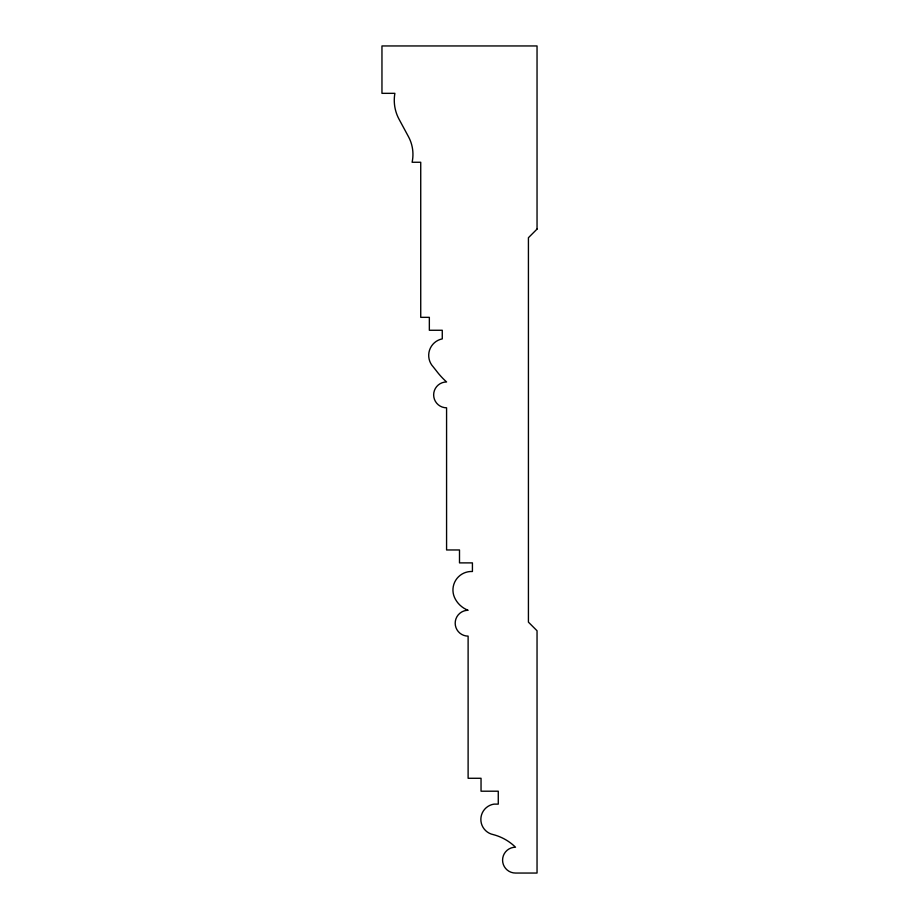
<?xml version="1.0" encoding="UTF-8"?>
<svg xmlns="http://www.w3.org/2000/svg" width="919" height="919" viewBox="0 0 919 919"><rect width="100%" height="100%" fill="white"/><g stroke="black" fill="none" stroke-linecap="round" stroke-linejoin="round"><path stroke-width="1.38" d="M537.041 229.095L528.425 237.711L528.425 622.14L537.041 630.756L537.041 873.05L515.502 873.05A12.923 12.923 0 0 1 502.578 860.127A12.923 12.923 0 0 1 515.502 847.203A49.672 49.672 0 0 0 493.25 834.601A15.485 15.485 0 0 1 493.962 804.125L498.27 804.125L498.27 791.202L481.039 791.202L481.039 778.278L468.116 778.278L468.116 636.12A12.923 12.923 0 0 1 455.192 623.197A12.923 12.923 0 0 1 468.116 610.273A24.411 24.411 0 0 1 454.411 597.235A18.529 18.529 0 0 1 472.423 571.503L472.423 562.887L459.5 562.887L459.5 549.964L446.577 549.964L446.577 407.806A12.923 12.923 0 0 1 433.653 394.883A12.923 12.923 0 0 1 446.577 381.959A79.379 79.379 0 0 1 436.123 370.529L433.228 366.876A16.829 16.829 0 0 1 442.269 338.881L442.269 330.266L429.345 330.266L429.345 317.342L420.73 317.342L420.73 162.261L412.114 162.261A37.357 37.357 0 0 0 408.461 136.655L399.064 119.252A39.896 39.896 0 0 1 394.883 93.336L381.959 93.336L381.959 45.95L537.041 45.95L537.041 229.095"/></g></svg>
